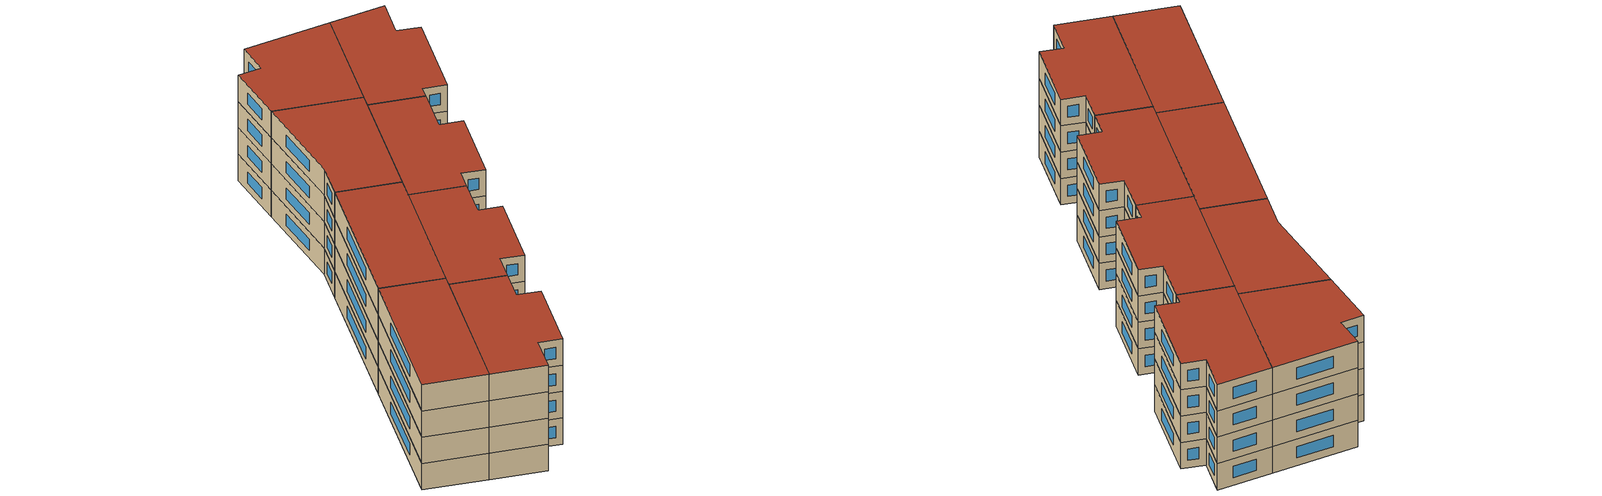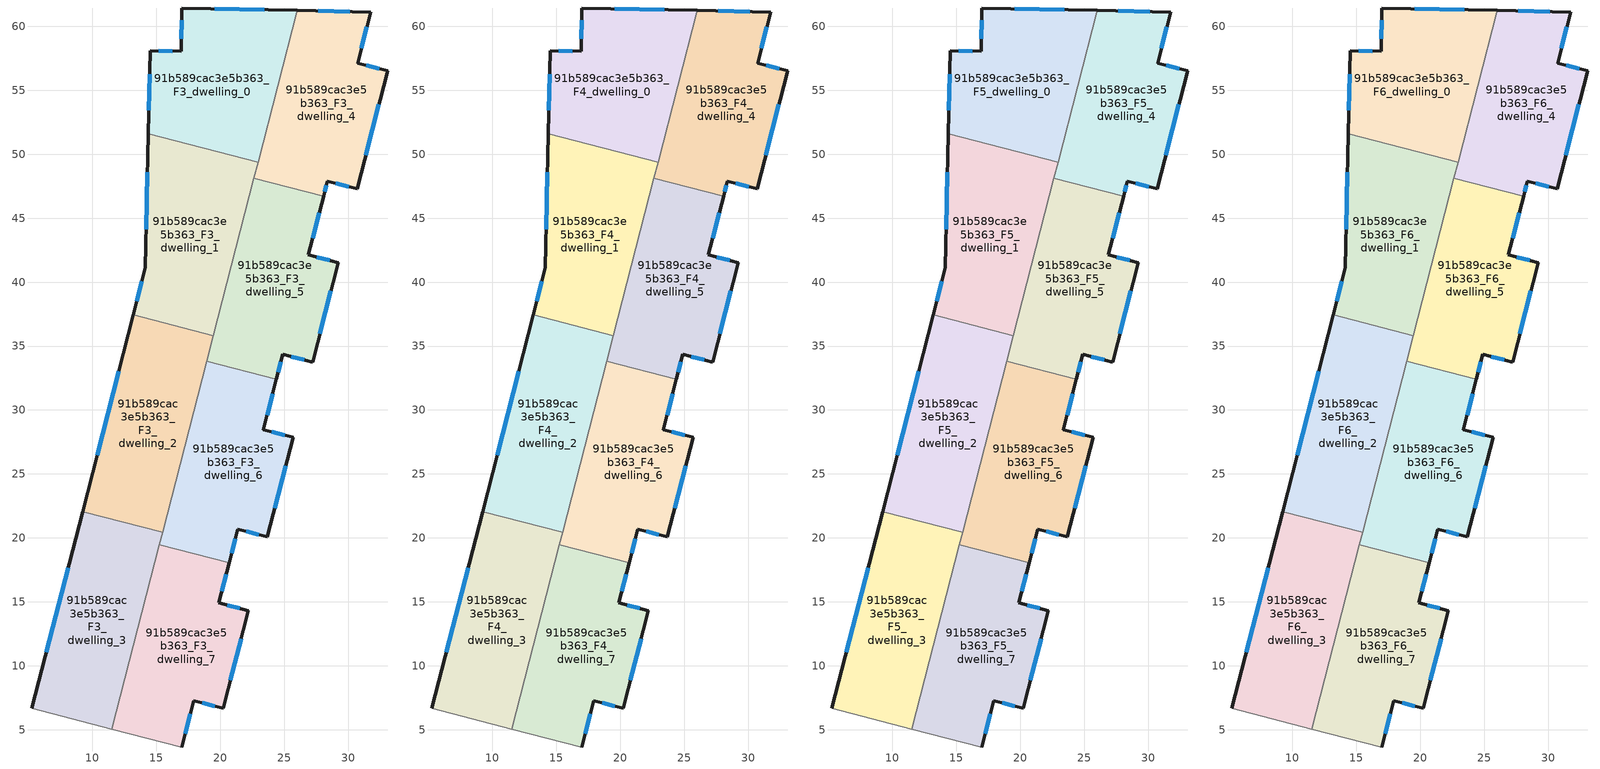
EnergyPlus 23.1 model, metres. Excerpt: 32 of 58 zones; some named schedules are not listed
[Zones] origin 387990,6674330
91b589cac3e5b363_F3_dwelling_0
 floor to 91b589cac3e5b363_F2_dwelling_0 (EU_floor_Construction): 26,61.24 22.94,49.38 14.36,51.59 14.51,58.11 16.92,58.06 17,61.44 z9
 wall outside (EU_wall_Construction): 26,61.24 17,61.44 16.92,58.06 14.51,58.11 14.36,51.59 z9:12
 wall to 91b589cac3e5b363_F3_dwelling_1 (EU_wall_Construction): 14.36,51.59 22.94,49.38 z9:12
 wall to 91b589cac3e5b363_F3_dwelling_4 (EU_wall_Construction): 22.94,49.38 26,61.24 z9:12
 window (EU_Window_Construction): 14.47,56.25 14.4,53.45 / 16.23,58.07 15.2,58.1 / 16.98,60.47 16.94,59.02 / 23.43,61.3 19.57,61.38 z9.86:11.14
91b589cac3e5b363_F3_dwelling_1
 floor to 91b589cac3e5b363_F2_dwelling_1 (EU_floor_Construction): 22.94,49.38 19.45,35.82 13.19,37.43 14.14,41.13 14.36,51.59 z9
 wall outside (EU_wall_Construction): 14.36,51.59 14.14,41.13 13.19,37.43 z9:12
 wall to 91b589cac3e5b363_F3_dwelling_2 (EU_wall_Construction): 13.19,37.43 19.45,35.82 z9:12
 wall to 91b589cac3e5b363_F3_dwelling_5 (EU_wall_Construction): 19.45,35.82 22.62,48.14 z9:12
 wall to 91b589cac3e5b363_F3_dwelling_4 (EU_wall_Construction): 22.62,48.14 22.94,49.38 z9:12
 window (EU_Window_Construction): 14.3,48.6 14.21,44.12 / 13.87,40.07 13.46,38.49 z9.86:11.14
91b589cac3e5b363_F3_dwelling_2
 floor to 91b589cac3e5b363_F2_dwelling_2 (EU_floor_Construction): 19.45,35.82 15.48,20.44 9.22,22.05 13.19,37.43 z9
 wall outside (EU_wall_Construction): 13.19,37.43 9.22,22.05 z9:12
 wall to 91b589cac3e5b363_F3_dwelling_3 (EU_wall_Construction): 9.22,22.05 15.48,20.44 z9:12
 wall to 91b589cac3e5b363_F3_dwelling_6 (EU_wall_Construction): 15.48,20.44 18.93,33.8 z9:12
 wall to 91b589cac3e5b363_F3_dwelling_5 (EU_wall_Construction): 18.93,33.8 19.45,35.82 z9:12
 window (EU_Window_Construction): 12.06,33.04 10.36,26.45 z9.86:11.14
91b589cac3e5b363_F3_dwelling_3
 floor to 91b589cac3e5b363_F2_dwelling_3 (EU_floor_Construction): 15.48,20.44 11.52,5.05 5.26,6.67 9.22,22.05 z9
 wall outside (EU_wall_Construction): 9.22,22.05 5.26,6.67 z9:12
 wall adiabatic (EU_wall_Construction): 5.26,6.67 11.52,5.05 z9:12
 wall to 91b589cac3e5b363_F3_dwelling_7 (EU_wall_Construction): 11.52,5.05 15.23,19.46 z9:12
 wall to 91b589cac3e5b363_F3_dwelling_6 (EU_wall_Construction): 15.23,19.46 15.48,20.44 z9:12
 window (EU_Window_Construction): 8.09,17.66 6.39,11.06 z9.86:11.14
91b589cac3e5b363_F3_dwelling_4
 floor to 91b589cac3e5b363_F2_dwelling_4 (EU_floor_Construction): 31.76,61.12 30.73,57.13 33.08,56.53 30.71,47.3 28.38,47.9 28.08,46.73 22.62,48.14 26,61.24 z9
 wall outside (EU_wall_Construction): 28.08,46.73 28.38,47.9 30.71,47.3 33.08,56.53 30.73,57.13 31.76,61.12 26,61.24 z9:12
 wall to 91b589cac3e5b363_F3_dwelling_5 (EU_wall_Construction): 22.62,48.14 28.08,46.73 z9:12
 window (EU_Window_Construction): 29.04,47.73 30.04,47.47 / 28.16,47.07 28.29,47.56 / 30.11,61.16 27.65,61.21 / 31.02,58.27 31.46,59.98 / 32.41,56.7 31.4,56.96 / 31.38,49.94 32.4,53.89 z9.86:11.14
91b589cac3e5b363_F3_dwelling_5
 floor to 91b589cac3e5b363_F2_dwelling_5 (EU_floor_Construction): 28.08,46.73 26.89,42.13 29.22,41.53 27.21,33.75 24.89,34.35 24.38,32.39 18.93,33.8 22.62,48.14 z9
 wall outside (EU_wall_Construction): 24.38,32.39 24.89,34.35 27.21,33.75 29.22,41.53 26.89,42.13 28.08,46.73 z9:12
 wall to 91b589cac3e5b363_F3_dwelling_6 (EU_wall_Construction): 18.93,33.8 24.38,32.39 z9:12
 window (EU_Window_Construction): 25.55,34.18 26.55,33.92 / 24.52,32.95 24.74,33.79 / 27.23,43.45 27.74,45.42 / 28.55,41.7 27.55,41.96 / 27.78,35.97 28.64,39.31 z9.86:11.14
91b589cac3e5b363_F3_dwelling_6
 floor to 91b589cac3e5b363_F2_dwelling_6 (EU_floor_Construction): 24.38,32.39 23.36,28.46 25.69,27.86 23.68,20.08 21.36,20.68 20.68,18.05 15.23,19.46 18.93,33.8 z9
 wall outside (EU_wall_Construction): 20.68,18.05 21.36,20.68 23.68,20.08 25.69,27.86 23.36,28.46 24.38,32.39 z9:12
 wall to 91b589cac3e5b363_F3_dwelling_7 (EU_wall_Construction): 15.23,19.46 20.68,18.05 z9:12
 window (EU_Window_Construction): 22.02,20.51 23.02,20.25 / 20.88,18.8 21.17,19.93 / 23.65,29.59 24.09,31.27 / 25.03,28.03 24.03,28.29 / 24.26,22.3 25.12,25.64 z9.86:11.14
91b589cac3e5b363_F3_dwelling_7
 floor to 91b589cac3e5b363_F2_dwelling_7 (EU_floor_Construction): 20.68,18.05 19.87,14.91 22.2,14.31 20.23,6.68 17.9,7.28 16.97,3.65 11.52,5.05 15.23,19.46 z9
 wall outside (EU_wall_Construction): 16.97,3.65 17.9,7.28 20.23,6.68 22.2,14.31 19.87,14.91 20.68,18.05 z9:12
 wall adiabatic (EU_wall_Construction): 11.52,5.05 16.97,3.65 z9:12
 window (EU_Window_Construction): 18.57,7.11 19.56,6.85 / 17.24,4.68 17.64,6.24 / 20.1,15.81 20.45,17.15 / 21.53,14.48 20.54,14.74 / 20.79,8.86 21.64,12.13 z9.86:11.14
91b589cac3e5b363_F4_dwelling_0
 floor to 91b589cac3e5b363_F3_dwelling_0 (EU_floor_Construction): 26,61.24 22.94,49.38 14.36,51.59 14.51,58.11 16.92,58.06 17,61.44 z12
 wall outside (EU_wall_Construction): 26,61.24 17,61.44 16.92,58.06 14.51,58.11 14.36,51.59 z12:15
 wall to 91b589cac3e5b363_F4_dwelling_1 (EU_wall_Construction): 14.36,51.59 22.94,49.38 z12:15
 wall to 91b589cac3e5b363_F4_dwelling_4 (EU_wall_Construction): 22.94,49.38 26,61.24 z12:15
 window (EU_Window_Construction): 14.47,56.25 14.4,53.45 / 16.23,58.07 15.2,58.1 / 16.98,60.47 16.94,59.02 / 23.43,61.3 19.57,61.38 z12.86:14.14
91b589cac3e5b363_F4_dwelling_1
 floor to 91b589cac3e5b363_F3_dwelling_1 (EU_floor_Construction): 22.94,49.38 19.45,35.82 13.19,37.43 14.14,41.13 14.36,51.59 z12
 wall outside (EU_wall_Construction): 14.36,51.59 14.14,41.13 13.19,37.43 z12:15
 wall to 91b589cac3e5b363_F4_dwelling_2 (EU_wall_Construction): 13.19,37.43 19.45,35.82 z12:15
 wall to 91b589cac3e5b363_F4_dwelling_5 (EU_wall_Construction): 19.45,35.82 22.62,48.14 z12:15
 wall to 91b589cac3e5b363_F4_dwelling_4 (EU_wall_Construction): 22.62,48.14 22.94,49.38 z12:15
 window (EU_Window_Construction): 14.3,48.6 14.21,44.12 / 13.87,40.07 13.46,38.49 z12.86:14.14
91b589cac3e5b363_F4_dwelling_2
 floor to 91b589cac3e5b363_F3_dwelling_2 (EU_floor_Construction): 19.45,35.82 15.48,20.44 9.22,22.05 13.19,37.43 z12
 wall outside (EU_wall_Construction): 13.19,37.43 9.22,22.05 z12:15
 wall to 91b589cac3e5b363_F4_dwelling_3 (EU_wall_Construction): 9.22,22.05 15.48,20.44 z12:15
 wall to 91b589cac3e5b363_F4_dwelling_6 (EU_wall_Construction): 15.48,20.44 18.93,33.8 z12:15
 wall to 91b589cac3e5b363_F4_dwelling_5 (EU_wall_Construction): 18.93,33.8 19.45,35.82 z12:15
 window (EU_Window_Construction): 12.06,33.04 10.36,26.45 z12.86:14.14
91b589cac3e5b363_F4_dwelling_3
 floor to 91b589cac3e5b363_F3_dwelling_3 (EU_floor_Construction): 15.48,20.44 11.52,5.05 5.26,6.67 9.22,22.05 z12
 wall outside (EU_wall_Construction): 9.22,22.05 5.26,6.67 z12:15
 wall adiabatic (EU_wall_Construction): 5.26,6.67 11.52,5.05 z12:15
 wall to 91b589cac3e5b363_F4_dwelling_7 (EU_wall_Construction): 11.52,5.05 15.23,19.46 z12:15
 wall to 91b589cac3e5b363_F4_dwelling_6 (EU_wall_Construction): 15.23,19.46 15.48,20.44 z12:15
 window (EU_Window_Construction): 8.09,17.66 6.39,11.06 z12.86:14.14
91b589cac3e5b363_F4_dwelling_4
 floor to 91b589cac3e5b363_F3_dwelling_4 (EU_floor_Construction): 31.76,61.12 30.73,57.13 33.08,56.53 30.71,47.3 28.38,47.9 28.08,46.73 22.62,48.14 26,61.24 z12
 wall outside (EU_wall_Construction): 28.08,46.73 28.38,47.9 30.71,47.3 33.08,56.53 30.73,57.13 31.76,61.12 26,61.24 z12:15
 wall to 91b589cac3e5b363_F4_dwelling_5 (EU_wall_Construction): 22.62,48.14 28.08,46.73 z12:15
 window (EU_Window_Construction): 29.04,47.73 30.04,47.47 / 28.16,47.07 28.29,47.56 / 30.11,61.16 27.65,61.21 / 31.02,58.27 31.46,59.98 / 32.41,56.7 31.4,56.96 / 31.38,49.94 32.4,53.89 z12.86:14.14
91b589cac3e5b363_F4_dwelling_5
 floor to 91b589cac3e5b363_F3_dwelling_5 (EU_floor_Construction): 28.08,46.73 26.89,42.13 29.22,41.53 27.21,33.75 24.89,34.35 24.38,32.39 18.93,33.8 22.62,48.14 z12
 wall outside (EU_wall_Construction): 24.38,32.39 24.89,34.35 27.21,33.75 29.22,41.53 26.89,42.13 28.08,46.73 z12:15
 wall to 91b589cac3e5b363_F4_dwelling_6 (EU_wall_Construction): 18.93,33.8 24.38,32.39 z12:15
 window (EU_Window_Construction): 25.55,34.18 26.55,33.92 / 24.52,32.95 24.74,33.79 / 27.23,43.45 27.74,45.42 / 28.55,41.7 27.55,41.96 / 27.78,35.97 28.64,39.31 z12.86:14.14
91b589cac3e5b363_F4_dwelling_6
 floor to 91b589cac3e5b363_F3_dwelling_6 (EU_floor_Construction): 24.38,32.39 23.36,28.46 25.69,27.86 23.68,20.08 21.36,20.68 20.68,18.05 15.23,19.46 18.93,33.8 z12
 wall outside (EU_wall_Construction): 20.68,18.05 21.36,20.68 23.68,20.08 25.69,27.86 23.36,28.46 24.38,32.39 z12:15
 wall to 91b589cac3e5b363_F4_dwelling_7 (EU_wall_Construction): 15.23,19.46 20.68,18.05 z12:15
 window (EU_Window_Construction): 22.02,20.51 23.02,20.25 / 20.88,18.8 21.17,19.93 / 23.65,29.59 24.09,31.27 / 25.03,28.03 24.03,28.29 / 24.26,22.3 25.12,25.64 z12.86:14.14
91b589cac3e5b363_F4_dwelling_7
 floor to 91b589cac3e5b363_F3_dwelling_7 (EU_floor_Construction): 20.68,18.05 19.87,14.91 22.2,14.31 20.23,6.68 17.9,7.28 16.97,3.65 11.52,5.05 15.23,19.46 z12
 wall outside (EU_wall_Construction): 16.97,3.65 17.9,7.28 20.23,6.68 22.2,14.31 19.87,14.91 20.68,18.05 z12:15
 wall adiabatic (EU_wall_Construction): 11.52,5.05 16.97,3.65 z12:15
 window (EU_Window_Construction): 18.57,7.11 19.56,6.85 / 17.24,4.68 17.64,6.24 / 20.1,15.81 20.45,17.15 / 21.53,14.48 20.54,14.74 / 20.79,8.86 21.64,12.13 z12.86:14.14
91b589cac3e5b363_F5_dwelling_0
 floor to 91b589cac3e5b363_F4_dwelling_0 (EU_floor_Construction): 26,61.24 22.94,49.38 14.36,51.59 14.51,58.11 16.92,58.06 17,61.44 z15
 wall outside (EU_wall_Construction): 26,61.24 17,61.44 16.92,58.06 14.51,58.11 14.36,51.59 z15:18
 wall to 91b589cac3e5b363_F5_dwelling_1 (EU_wall_Construction): 14.36,51.59 22.94,49.38 z15:18
 wall to 91b589cac3e5b363_F5_dwelling_4 (EU_wall_Construction): 22.94,49.38 26,61.24 z15:18
 window (EU_Window_Construction): 14.47,56.25 14.4,53.45 / 16.23,58.07 15.2,58.1 / 16.98,60.47 16.94,59.02 / 23.43,61.3 19.57,61.38 z15.86:17.14
91b589cac3e5b363_F5_dwelling_1
 floor to 91b589cac3e5b363_F4_dwelling_1 (EU_floor_Construction): 22.94,49.38 19.45,35.82 13.19,37.43 14.14,41.13 14.36,51.59 z15
 wall outside (EU_wall_Construction): 14.36,51.59 14.14,41.13 13.19,37.43 z15:18
 wall to 91b589cac3e5b363_F5_dwelling_2 (EU_wall_Construction): 13.19,37.43 19.45,35.82 z15:18
 wall to 91b589cac3e5b363_F5_dwelling_5 (EU_wall_Construction): 19.45,35.82 22.62,48.14 z15:18
 wall to 91b589cac3e5b363_F5_dwelling_4 (EU_wall_Construction): 22.62,48.14 22.94,49.38 z15:18
 window (EU_Window_Construction): 14.3,48.6 14.21,44.12 / 13.87,40.07 13.46,38.49 z15.86:17.14
91b589cac3e5b363_F5_dwelling_2
 floor to 91b589cac3e5b363_F4_dwelling_2 (EU_floor_Construction): 19.45,35.82 15.48,20.44 9.22,22.05 13.19,37.43 z15
 wall outside (EU_wall_Construction): 13.19,37.43 9.22,22.05 z15:18
 wall to 91b589cac3e5b363_F5_dwelling_3 (EU_wall_Construction): 9.22,22.05 15.48,20.44 z15:18
 wall to 91b589cac3e5b363_F5_dwelling_6 (EU_wall_Construction): 15.48,20.44 18.93,33.8 z15:18
 wall to 91b589cac3e5b363_F5_dwelling_5 (EU_wall_Construction): 18.93,33.8 19.45,35.82 z15:18
 window (EU_Window_Construction): 12.06,33.04 10.36,26.45 z15.86:17.14
91b589cac3e5b363_F5_dwelling_3
 floor to 91b589cac3e5b363_F4_dwelling_3 (EU_floor_Construction): 15.48,20.44 11.52,5.05 5.26,6.67 9.22,22.05 z15
 wall outside (EU_wall_Construction): 9.22,22.05 5.26,6.67 z15:18
 wall adiabatic (EU_wall_Construction): 5.26,6.67 11.52,5.05 z15:18
 wall to 91b589cac3e5b363_F5_dwelling_7 (EU_wall_Construction): 11.52,5.05 15.23,19.46 z15:18
 wall to 91b589cac3e5b363_F5_dwelling_6 (EU_wall_Construction): 15.23,19.46 15.48,20.44 z15:18
 window (EU_Window_Construction): 8.09,17.66 6.39,11.06 z15.86:17.14
91b589cac3e5b363_F5_dwelling_4
 floor to 91b589cac3e5b363_F4_dwelling_4 (EU_floor_Construction): 31.76,61.12 30.73,57.13 33.08,56.53 30.71,47.3 28.38,47.9 28.08,46.73 22.62,48.14 26,61.24 z15
 wall outside (EU_wall_Construction): 28.08,46.73 28.38,47.9 30.71,47.3 33.08,56.53 30.73,57.13 31.76,61.12 26,61.24 z15:18
 wall to 91b589cac3e5b363_F5_dwelling_5 (EU_wall_Construction): 22.62,48.14 28.08,46.73 z15:18
 window (EU_Window_Construction): 29.04,47.73 30.04,47.47 / 28.16,47.07 28.29,47.56 / 30.11,61.16 27.65,61.21 / 31.02,58.27 31.46,59.98 / 32.41,56.7 31.4,56.96 / 31.38,49.94 32.4,53.89 z15.86:17.14
91b589cac3e5b363_F5_dwelling_5
 floor to 91b589cac3e5b363_F4_dwelling_5 (EU_floor_Construction): 28.08,46.73 26.89,42.13 29.22,41.53 27.21,33.75 24.89,34.35 24.38,32.39 18.93,33.8 22.62,48.14 z15
 wall outside (EU_wall_Construction): 24.38,32.39 24.89,34.35 27.21,33.75 29.22,41.53 26.89,42.13 28.08,46.73 z15:18
 wall to 91b589cac3e5b363_F5_dwelling_6 (EU_wall_Construction): 18.93,33.8 24.38,32.39 z15:18
 window (EU_Window_Construction): 25.55,34.18 26.55,33.92 / 24.52,32.95 24.74,33.79 / 27.23,43.45 27.74,45.42 / 28.55,41.7 27.55,41.96 / 27.78,35.97 28.64,39.31 z15.86:17.14
91b589cac3e5b363_F5_dwelling_6
 floor to 91b589cac3e5b363_F4_dwelling_6 (EU_floor_Construction): 24.38,32.39 23.36,28.46 25.69,27.86 23.68,20.08 21.36,20.68 20.68,18.05 15.23,19.46 18.93,33.8 z15
 wall outside (EU_wall_Construction): 20.68,18.05 21.36,20.68 23.68,20.08 25.69,27.86 23.36,28.46 24.38,32.39 z15:18
 wall to 91b589cac3e5b363_F5_dwelling_7 (EU_wall_Construction): 15.23,19.46 20.68,18.05 z15:18
 window (EU_Window_Construction): 22.02,20.51 23.02,20.25 / 20.88,18.8 21.17,19.93 / 23.65,29.59 24.09,31.27 / 25.03,28.03 24.03,28.29 / 24.26,22.3 25.12,25.64 z15.86:17.14
91b589cac3e5b363_F5_dwelling_7
 floor to 91b589cac3e5b363_F4_dwelling_7 (EU_floor_Construction): 20.68,18.05 19.87,14.91 22.2,14.31 20.23,6.68 17.9,7.28 16.97,3.65 11.52,5.05 15.23,19.46 z15
 wall outside (EU_wall_Construction): 16.97,3.65 17.9,7.28 20.23,6.68 22.2,14.31 19.87,14.91 20.68,18.05 z15:18
 wall adiabatic (EU_wall_Construction): 11.52,5.05 16.97,3.65 z15:18
 window (EU_Window_Construction): 18.57,7.11 19.56,6.85 / 17.24,4.68 17.64,6.24 / 20.1,15.81 20.45,17.15 / 21.53,14.48 20.54,14.74 / 20.79,8.86 21.64,12.13 z15.86:17.14
91b589cac3e5b363_F6_dwelling_0
 floor to 91b589cac3e5b363_F5_dwelling_0 (EU_floor_Construction): 26,61.24 22.94,49.38 14.36,51.59 14.51,58.11 16.92,58.06 17,61.44 z18
 wall outside (EU_wall_Construction): 26,61.24 17,61.44 16.92,58.06 14.51,58.11 14.36,51.59 z18:21
 wall to 91b589cac3e5b363_F6_dwelling_1 (EU_wall_Construction): 14.36,51.59 22.94,49.38 z18:21
 wall to 91b589cac3e5b363_F6_dwelling_4 (EU_wall_Construction): 22.94,49.38 26,61.24 z18:21
 window (EU_Window_Construction): 14.47,56.25 14.4,53.45 / 16.23,58.07 15.2,58.1 / 16.98,60.47 16.94,59.02 / 23.43,61.3 19.57,61.38 z18.86:20.14
 roof outside (EU_roof_Construction): 22.94,49.38 26,61.24 17,61.44 16.92,58.06 14.51,58.11 14.36,51.59 z21
91b589cac3e5b363_F6_dwelling_1
 floor to 91b589cac3e5b363_F5_dwelling_1 (EU_floor_Construction): 22.94,49.38 19.45,35.82 13.19,37.43 14.14,41.13 14.36,51.59 z18
 wall outside (EU_wall_Construction): 14.36,51.59 14.14,41.13 13.19,37.43 z18:21
 wall to 91b589cac3e5b363_F6_dwelling_2 (EU_wall_Construction): 13.19,37.43 19.45,35.82 z18:21
 wall to 91b589cac3e5b363_F6_dwelling_5 (EU_wall_Construction): 19.45,35.82 22.62,48.14 z18:21
 wall to 91b589cac3e5b363_F6_dwelling_4 (EU_wall_Construction): 22.62,48.14 22.94,49.38 z18:21
 window (EU_Window_Construction): 14.3,48.6 14.21,44.12 / 13.87,40.07 13.46,38.49 z18.86:20.14
 roof outside (EU_roof_Construction): 19.45,35.82 22.94,49.38 14.36,51.59 14.14,41.13 13.19,37.43 z21
91b589cac3e5b363_F6_dwelling_2
 floor to 91b589cac3e5b363_F5_dwelling_2 (EU_floor_Construction): 19.45,35.82 15.48,20.44 9.22,22.05 13.19,37.43 z18
 wall outside (EU_wall_Construction): 13.19,37.43 9.22,22.05 z18:21
 wall to 91b589cac3e5b363_F6_dwelling_3 (EU_wall_Construction): 9.22,22.05 15.48,20.44 z18:21
 wall to 91b589cac3e5b363_F6_dwelling_6 (EU_wall_Construction): 15.48,20.44 18.93,33.8 z18:21
 wall to 91b589cac3e5b363_F6_dwelling_5 (EU_wall_Construction): 18.93,33.8 19.45,35.82 z18:21
 window (EU_Window_Construction): 12.06,33.04 10.36,26.45 z18.86:20.14
 roof outside (EU_roof_Construction): 15.48,20.44 19.45,35.82 13.19,37.43 9.22,22.05 z21
91b589cac3e5b363_F6_dwelling_3
 floor to 91b589cac3e5b363_F5_dwelling_3 (EU_floor_Construction): 15.48,20.44 11.52,5.05 5.26,6.67 9.22,22.05 z18
 wall outside (EU_wall_Construction): 9.22,22.05 5.26,6.67 z18:21
 wall adiabatic (EU_wall_Construction): 5.26,6.67 11.52,5.05 z18:21
 wall to 91b589cac3e5b363_F6_dwelling_7 (EU_wall_Construction): 11.52,5.05 15.23,19.46 z18:21
 wall to 91b589cac3e5b363_F6_dwelling_6 (EU_wall_Construction): 15.23,19.46 15.48,20.44 z18:21
 window (EU_Window_Construction): 8.09,17.66 6.39,11.06 z18.86:20.14
 roof outside (EU_roof_Construction): 11.52,5.05 15.48,20.44 9.22,22.05 5.26,6.67 z21
91b589cac3e5b363_F6_dwelling_4
 floor to 91b589cac3e5b363_F5_dwelling_4 (EU_floor_Construction): 31.76,61.12 30.73,57.13 33.08,56.53 30.71,47.3 28.38,47.9 28.08,46.73 22.62,48.14 26,61.24 z18
 wall outside (EU_wall_Construction): 28.08,46.73 28.38,47.9 30.71,47.3 33.08,56.53 30.73,57.13 31.76,61.12 26,61.24 z18:21
 wall to 91b589cac3e5b363_F6_dwelling_5 (EU_wall_Construction): 22.62,48.14 28.08,46.73 z18:21
 window (EU_Window_Construction): 29.04,47.73 30.04,47.47 / 28.16,47.07 28.29,47.56 / 30.11,61.16 27.65,61.21 / 31.02,58.27 31.46,59.98 / 32.41,56.7 31.4,56.96 / 31.38,49.94 32.4,53.89 z18.86:20.14
 roof outside (EU_roof_Construction): 30.71,47.3 33.08,56.53 30.73,57.13 31.76,61.12 26,61.24 22.62,48.14 28.08,46.73 28.38,47.9 z21
91b589cac3e5b363_F6_dwelling_5
 floor to 91b589cac3e5b363_F5_dwelling_5 (EU_floor_Construction): 28.08,46.73 26.89,42.13 29.22,41.53 27.21,33.75 24.89,34.35 24.38,32.39 18.93,33.8 22.62,48.14 z18
 wall outside (EU_wall_Construction): 24.38,32.39 24.89,34.35 27.21,33.75 29.22,41.53 26.89,42.13 28.08,46.73 z18:21
 wall to 91b589cac3e5b363_F6_dwelling_6 (EU_wall_Construction): 18.93,33.8 24.38,32.39 z18:21
 window (EU_Window_Construction): 25.55,34.18 26.55,33.92 / 24.52,32.95 24.74,33.79 / 27.23,43.45 27.74,45.42 / 28.55,41.7 27.55,41.96 / 27.78,35.97 28.64,39.31 z18.86:20.14
 roof outside (EU_roof_Construction): 27.21,33.75 29.22,41.53 26.89,42.13 28.08,46.73 22.62,48.14 18.93,33.8 24.38,32.39 24.89,34.35 z21
91b589cac3e5b363_F6_dwelling_6
 floor to 91b589cac3e5b363_F5_dwelling_6 (EU_floor_Construction): 24.38,32.39 23.36,28.46 25.69,27.86 23.68,20.08 21.36,20.68 20.68,18.05 15.23,19.46 18.93,33.8 z18
 wall outside (EU_wall_Construction): 20.68,18.05 21.36,20.68 23.68,20.08 25.69,27.86 23.36,28.46 24.38,32.39 z18:21
 wall to 91b589cac3e5b363_F6_dwelling_7 (EU_wall_Construction): 15.23,19.46 20.68,18.05 z18:21
 window (EU_Window_Construction): 22.02,20.51 23.02,20.25 / 20.88,18.8 21.17,19.93 / 23.65,29.59 24.09,31.27 / 25.03,28.03 24.03,28.29 / 24.26,22.3 25.12,25.64 z18.86:20.14
 roof outside (EU_roof_Construction): 23.68,20.08 25.69,27.86 23.36,28.46 24.38,32.39 18.93,33.8 15.23,19.46 20.68,18.05 21.36,20.68 z21
91b589cac3e5b363_F6_dwelling_7
 floor to 91b589cac3e5b363_F5_dwelling_7 (EU_floor_Construction): 20.68,18.05 19.87,14.91 22.2,14.31 20.23,6.68 17.9,7.28 16.97,3.65 11.52,5.05 15.23,19.46 z18
 wall outside (EU_wall_Construction): 16.97,3.65 17.9,7.28 20.23,6.68 22.2,14.31 19.87,14.91 20.68,18.05 z18:21
 wall adiabatic (EU_wall_Construction): 11.52,5.05 16.97,3.65 z18:21
 window (EU_Window_Construction): 18.57,7.11 19.56,6.85 / 17.24,4.68 17.64,6.24 / 20.1,15.81 20.45,17.15 / 21.53,14.48 20.54,14.74 / 20.79,8.86 21.64,12.13 z18.86:20.14
 roof outside (EU_roof_Construction): 20.23,6.68 22.2,14.31 19.87,14.91 20.68,18.05 15.23,19.46 11.52,5.05 16.97,3.65 17.9,7.28 z21
[Building]
EU S2 Campaign: North Axis=0; Terrain=City; Solar Distribution=FullExterior
[Site:Location]
Helsinki-Vantaa.AP: Latitude=60.317; Longitude=24.963; Time Zone=2; Elevation=54.6
[SizingPeriod:WeatherFileDays]
AnnualSizingPeriod: Begin Month=1; Begin Day of Month=1; End Month=12; End Day of Month=31; Day of Week for Start Day=Monday; Use Weather File Daylight Saving Period=No; Use Weather File Rain and Snow Indicators=No
[MATERIAL]
EU_InternalMass_Material: Roughness=MediumRough; Thickness=0.1; Conductivity=1; Density=1800; Specific Heat=900; Thermal Absorptance=0.9; Solar Absorptance=0.7; Visible Absorptance=0.7
[MATERIAL:NOMASS] Roughness=MediumRough; Thermal Absorptance=0.9; Solar Absorptance=0.7; Visible Absorptance=0.7
Name | Thermal Resistance
EU_wall_NoMass | 5.91765
EU_roof_NoMass | 11.1778
EU_floor_NoMass | 6.2875
[WINDOWMATERIAL:SIMPLEGLAZINGSYSTEM]
EU_Window_SimpleGlazing: UFactor=0.994035; Solar Heat Gain Coefficient=0.7; Visible Transmittance=0.7
[CONSTRUCTION]
EU_wall_Construction: EU_wall_NoMass
EU_roof_Construction: EU_roof_NoMass
EU_floor_Construction: EU_floor_NoMass
EU_Window_Construction: EU_Window_SimpleGlazing
EU_InternalMass_Construction: EU_InternalMass_Material
[ZONE] Type=1; Multiplier=1; Ceiling Height=autocalculate; Floor Area=autocalculate; Part of Total Floor Area=Yes
Name | Volume
91b589cac3e5b363_F3_dwelling_0; 91b589cac3e5b363_F4_dwelling_0; 91b589cac3e5b363_F5_dwelling_0; 91b589cac3e5b363_F6_dwelling_0; 91b589cac3e5b363_F3_dwelling_1; 91b589cac3e5b363_F4_dwelling_1; 91b589cac3e5b363_F5_dwelling_1; 91b589cac3e5b363_F6_dwelling_1; 91b589cac3e5b363_F3_dwelling_2; 91b589cac3e5b363_F4_dwelling_2; 91b589cac3e5b363_F5_dwelling_2; 91b589cac3e5b363_F6_dwelling_2 | 308.094
91b589cac3e5b363_F3_dwelling_3; 91b589cac3e5b363_F4_dwelling_3; 91b589cac3e5b363_F5_dwelling_3; 91b589cac3e5b363_F6_dwelling_3 | 308.073
91b589cac3e5b363_F3_dwelling_4; 91b589cac3e5b363_F4_dwelling_4; 91b589cac3e5b363_F5_dwelling_4; 91b589cac3e5b363_F6_dwelling_4; 91b589cac3e5b363_F3_dwelling_6; 91b589cac3e5b363_F4_dwelling_6; 91b589cac3e5b363_F5_dwelling_6; 91b589cac3e5b363_F6_dwelling_6 | 308.079
91b589cac3e5b363_F3_dwelling_5; 91b589cac3e5b363_F4_dwelling_5; 91b589cac3e5b363_F5_dwelling_5; 91b589cac3e5b363_F6_dwelling_5 | 308.071
91b589cac3e5b363_F3_dwelling_7; 91b589cac3e5b363_F4_dwelling_7; 91b589cac3e5b363_F5_dwelling_7; 91b589cac3e5b363_F6_dwelling_7 | 308.095
[INTERNALMASS] Construction=EU_InternalMass_Construction
Name | Zone or ZoneList | Surface Area
91b589cac3e5b363_F3_dwelling_0_EU_InternalMass | 91b589cac3e5b363_F3_dwelling_0 | 102.698
91b589cac3e5b363_F3_dwelling_1_EU_InternalMass | 91b589cac3e5b363_F3_dwelling_1 | 102.698
91b589cac3e5b363_F3_dwelling_2_EU_InternalMass | 91b589cac3e5b363_F3_dwelling_2 | 102.698
91b589cac3e5b363_F3_dwelling_3_EU_InternalMass | 91b589cac3e5b363_F3_dwelling_3 | 102.691
91b589cac3e5b363_F3_dwelling_4_EU_InternalMass | 91b589cac3e5b363_F3_dwelling_4 | 102.693
91b589cac3e5b363_F3_dwelling_5_EU_InternalMass | 91b589cac3e5b363_F3_dwelling_5 | 102.69
91b589cac3e5b363_F3_dwelling_6_EU_InternalMass | 91b589cac3e5b363_F3_dwelling_6 | 102.693
91b589cac3e5b363_F3_dwelling_7_EU_InternalMass | 91b589cac3e5b363_F3_dwelling_7 | 102.699
91b589cac3e5b363_F4_dwelling_0_EU_InternalMass | 91b589cac3e5b363_F4_dwelling_0 | 102.698
91b589cac3e5b363_F4_dwelling_1_EU_InternalMass | 91b589cac3e5b363_F4_dwelling_1 | 102.698
91b589cac3e5b363_F4_dwelling_2_EU_InternalMass | 91b589cac3e5b363_F4_dwelling_2 | 102.698
91b589cac3e5b363_F4_dwelling_3_EU_InternalMass | 91b589cac3e5b363_F4_dwelling_3 | 102.691
91b589cac3e5b363_F4_dwelling_4_EU_InternalMass | 91b589cac3e5b363_F4_dwelling_4 | 102.693
91b589cac3e5b363_F4_dwelling_5_EU_InternalMass | 91b589cac3e5b363_F4_dwelling_5 | 102.69
91b589cac3e5b363_F4_dwelling_6_EU_InternalMass | 91b589cac3e5b363_F4_dwelling_6 | 102.693
91b589cac3e5b363_F4_dwelling_7_EU_InternalMass | 91b589cac3e5b363_F4_dwelling_7 | 102.699
91b589cac3e5b363_F5_dwelling_0_EU_InternalMass | 91b589cac3e5b363_F5_dwelling_0 | 102.698
91b589cac3e5b363_F5_dwelling_1_EU_InternalMass | 91b589cac3e5b363_F5_dwelling_1 | 102.698
91b589cac3e5b363_F5_dwelling_2_EU_InternalMass | 91b589cac3e5b363_F5_dwelling_2 | 102.698
91b589cac3e5b363_F5_dwelling_3_EU_InternalMass | 91b589cac3e5b363_F5_dwelling_3 | 102.691
91b589cac3e5b363_F5_dwelling_4_EU_InternalMass | 91b589cac3e5b363_F5_dwelling_4 | 102.693
91b589cac3e5b363_F5_dwelling_5_EU_InternalMass | 91b589cac3e5b363_F5_dwelling_5 | 102.69
91b589cac3e5b363_F5_dwelling_6_EU_InternalMass | 91b589cac3e5b363_F5_dwelling_6 | 102.693
91b589cac3e5b363_F5_dwelling_7_EU_InternalMass | 91b589cac3e5b363_F5_dwelling_7 | 102.699
91b589cac3e5b363_F6_dwelling_0_EU_InternalMass | 91b589cac3e5b363_F6_dwelling_0 | 102.698
91b589cac3e5b363_F6_dwelling_1_EU_InternalMass | 91b589cac3e5b363_F6_dwelling_1 | 102.698
91b589cac3e5b363_F6_dwelling_2_EU_InternalMass | 91b589cac3e5b363_F6_dwelling_2 | 102.698
91b589cac3e5b363_F6_dwelling_3_EU_InternalMass | 91b589cac3e5b363_F6_dwelling_3 | 102.691
91b589cac3e5b363_F6_dwelling_4_EU_InternalMass | 91b589cac3e5b363_F6_dwelling_4 | 102.693
91b589cac3e5b363_F6_dwelling_5_EU_InternalMass | 91b589cac3e5b363_F6_dwelling_5 | 102.69
91b589cac3e5b363_F6_dwelling_6_EU_InternalMass | 91b589cac3e5b363_F6_dwelling_6 | 102.693
91b589cac3e5b363_F6_dwelling_7_EU_InternalMass | 91b589cac3e5b363_F6_dwelling_7 | 102.699
[OTHEREQUIPMENT] Fuel Type=Electricity; Design Level Calculation Method=Watts/Area; Power per Zone Floor Area=1; Fraction Latent=0; Fraction Radiant=0; Fraction Lost=0; Carbon Dioxide Generation Rate=0; EndUse Subcategory=EU_Step8_InternalGains
Name | Zone or ZoneList or Space or SpaceList | Schedule
EU_Step8_InternalGain_91b589cac3e5b363_F3_dwelling_0_f000 | 91b589cac3e5b363_F3_dwelling_0 | EU_Step8_GainSchedule_91b589cac3e5b363_F3_dwelling_0_f000
EU_Step8_InternalGain_91b589cac3e5b363_F3_dwelling_1_f000 | 91b589cac3e5b363_F3_dwelling_1 | EU_Step8_GainSchedule_91b589cac3e5b363_F3_dwelling_1_f000
EU_Step8_InternalGain_91b589cac3e5b363_F3_dwelling_2_f000 | 91b589cac3e5b363_F3_dwelling_2 | EU_Step8_GainSchedule_91b589cac3e5b363_F3_dwelling_2_f000
EU_Step8_InternalGain_91b589cac3e5b363_F3_dwelling_3_f000 | 91b589cac3e5b363_F3_dwelling_3 | EU_Step8_GainSchedule_91b589cac3e5b363_F3_dwelling_3_f000
EU_Step8_InternalGain_91b589cac3e5b363_F3_dwelling_4_f000 | 91b589cac3e5b363_F3_dwelling_4 | EU_Step8_GainSchedule_91b589cac3e5b363_F3_dwelling_4_f000
EU_Step8_InternalGain_91b589cac3e5b363_F3_dwelling_5_f000 | 91b589cac3e5b363_F3_dwelling_5 | EU_Step8_GainSchedule_91b589cac3e5b363_F3_dwelling_5_f000
EU_Step8_InternalGain_91b589cac3e5b363_F3_dwelling_6_f000 | 91b589cac3e5b363_F3_dwelling_6 | EU_Step8_GainSchedule_91b589cac3e5b363_F3_dwelling_6_f000
EU_Step8_InternalGain_91b589cac3e5b363_F3_dwelling_7_f000 | 91b589cac3e5b363_F3_dwelling_7 | EU_Step8_GainSchedule_91b589cac3e5b363_F3_dwelling_7_f000
EU_Step8_InternalGain_91b589cac3e5b363_F4_dwelling_0_f000 | 91b589cac3e5b363_F4_dwelling_0 | EU_Step8_GainSchedule_91b589cac3e5b363_F4_dwelling_0_f000
EU_Step8_InternalGain_91b589cac3e5b363_F4_dwelling_1_f000 | 91b589cac3e5b363_F4_dwelling_1 | EU_Step8_GainSchedule_91b589cac3e5b363_F4_dwelling_1_f000
EU_Step8_InternalGain_91b589cac3e5b363_F4_dwelling_2_f000 | 91b589cac3e5b363_F4_dwelling_2 | EU_Step8_GainSchedule_91b589cac3e5b363_F4_dwelling_2_f000
EU_Step8_InternalGain_91b589cac3e5b363_F4_dwelling_3_f000 | 91b589cac3e5b363_F4_dwelling_3 | EU_Step8_GainSchedule_91b589cac3e5b363_F4_dwelling_3_f000
EU_Step8_InternalGain_91b589cac3e5b363_F4_dwelling_4_f000 | 91b589cac3e5b363_F4_dwelling_4 | EU_Step8_GainSchedule_91b589cac3e5b363_F4_dwelling_4_f000
EU_Step8_InternalGain_91b589cac3e5b363_F4_dwelling_5_f000 | 91b589cac3e5b363_F4_dwelling_5 | EU_Step8_GainSchedule_91b589cac3e5b363_F4_dwelling_5_f000
EU_Step8_InternalGain_91b589cac3e5b363_F4_dwelling_6_f000 | 91b589cac3e5b363_F4_dwelling_6 | EU_Step8_GainSchedule_91b589cac3e5b363_F4_dwelling_6_f000
EU_Step8_InternalGain_91b589cac3e5b363_F4_dwelling_7_f000 | 91b589cac3e5b363_F4_dwelling_7 | EU_Step8_GainSchedule_91b589cac3e5b363_F4_dwelling_7_f000
EU_Step8_InternalGain_91b589cac3e5b363_F5_dwelling_0_f000 | 91b589cac3e5b363_F5_dwelling_0 | EU_Step8_GainSchedule_91b589cac3e5b363_F5_dwelling_0_f000
EU_Step8_InternalGain_91b589cac3e5b363_F5_dwelling_1_f000 | 91b589cac3e5b363_F5_dwelling_1 | EU_Step8_GainSchedule_91b589cac3e5b363_F5_dwelling_1_f000
EU_Step8_InternalGain_91b589cac3e5b363_F5_dwelling_2_f000 | 91b589cac3e5b363_F5_dwelling_2 | EU_Step8_GainSchedule_91b589cac3e5b363_F5_dwelling_2_f000
EU_Step8_InternalGain_91b589cac3e5b363_F5_dwelling_3_f000 | 91b589cac3e5b363_F5_dwelling_3 | EU_Step8_GainSchedule_91b589cac3e5b363_F5_dwelling_3_f000
EU_Step8_InternalGain_91b589cac3e5b363_F5_dwelling_4_f000 | 91b589cac3e5b363_F5_dwelling_4 | EU_Step8_GainSchedule_91b589cac3e5b363_F5_dwelling_4_f000
EU_Step8_InternalGain_91b589cac3e5b363_F5_dwelling_5_f000 | 91b589cac3e5b363_F5_dwelling_5 | EU_Step8_GainSchedule_91b589cac3e5b363_F5_dwelling_5_f000
EU_Step8_InternalGain_91b589cac3e5b363_F5_dwelling_6_f000 | 91b589cac3e5b363_F5_dwelling_6 | EU_Step8_GainSchedule_91b589cac3e5b363_F5_dwelling_6_f000
EU_Step8_InternalGain_91b589cac3e5b363_F5_dwelling_7_f000 | 91b589cac3e5b363_F5_dwelling_7 | EU_Step8_GainSchedule_91b589cac3e5b363_F5_dwelling_7_f000
EU_Step8_InternalGain_91b589cac3e5b363_F6_dwelling_0_f000 | 91b589cac3e5b363_F6_dwelling_0 | EU_Step8_GainSchedule_91b589cac3e5b363_F6_dwelling_0_f000
EU_Step8_InternalGain_91b589cac3e5b363_F6_dwelling_1_f000 | 91b589cac3e5b363_F6_dwelling_1 | EU_Step8_GainSchedule_91b589cac3e5b363_F6_dwelling_1_f000
EU_Step8_InternalGain_91b589cac3e5b363_F6_dwelling_2_f000 | 91b589cac3e5b363_F6_dwelling_2 | EU_Step8_GainSchedule_91b589cac3e5b363_F6_dwelling_2_f000
EU_Step8_InternalGain_91b589cac3e5b363_F6_dwelling_3_f000 | 91b589cac3e5b363_F6_dwelling_3 | EU_Step8_GainSchedule_91b589cac3e5b363_F6_dwelling_3_f000
EU_Step8_InternalGain_91b589cac3e5b363_F6_dwelling_4_f000 | 91b589cac3e5b363_F6_dwelling_4 | EU_Step8_GainSchedule_91b589cac3e5b363_F6_dwelling_4_f000
EU_Step8_InternalGain_91b589cac3e5b363_F6_dwelling_5_f000 | 91b589cac3e5b363_F6_dwelling_5 | EU_Step8_GainSchedule_91b589cac3e5b363_F6_dwelling_5_f000
EU_Step8_InternalGain_91b589cac3e5b363_F6_dwelling_6_f000 | 91b589cac3e5b363_F6_dwelling_6 | EU_Step8_GainSchedule_91b589cac3e5b363_F6_dwelling_6_f000
EU_Step8_InternalGain_91b589cac3e5b363_F6_dwelling_7_f000 | 91b589cac3e5b363_F6_dwelling_7 | EU_Step8_GainSchedule_91b589cac3e5b363_F6_dwelling_7_f000
[ZONEVENTILATION:DESIGNFLOWRATE] Schedule=EU_AlwaysOn; Design Flow Rate Calculation Method=AirChanges/Hour; Air Changes per Hour=0.596421; Ventilation Type=Natural; Fan Pressure Rise=0; Fan Total Efficiency=1; Constant Term Coefficient=1; Temperature Term Coefficient=0; Velocity Term Coefficient=0; Velocity Squared Term Coefficient=0; Minimum Indoor Temperature=-100; Maximum Indoor Temperature=100; Delta Temperature=-100; Minimum Outdoor Temperature=-100; Maximum Outdoor Temperature=100; Maximum Wind Speed=40
Name | Zone or ZoneList or Space or SpaceList
EU_ConstantAir_91b589cac3e5b363_F3_dwelling_0 | 91b589cac3e5b363_F3_dwelling_0
EU_ConstantAir_91b589cac3e5b363_F3_dwelling_1 | 91b589cac3e5b363_F3_dwelling_1
EU_ConstantAir_91b589cac3e5b363_F3_dwelling_2 | 91b589cac3e5b363_F3_dwelling_2
EU_ConstantAir_91b589cac3e5b363_F3_dwelling_3 | 91b589cac3e5b363_F3_dwelling_3
EU_ConstantAir_91b589cac3e5b363_F3_dwelling_4 | 91b589cac3e5b363_F3_dwelling_4
EU_ConstantAir_91b589cac3e5b363_F3_dwelling_5 | 91b589cac3e5b363_F3_dwelling_5
EU_ConstantAir_91b589cac3e5b363_F3_dwelling_6 | 91b589cac3e5b363_F3_dwelling_6
EU_ConstantAir_91b589cac3e5b363_F3_dwelling_7 | 91b589cac3e5b363_F3_dwelling_7
EU_ConstantAir_91b589cac3e5b363_F4_dwelling_0 | 91b589cac3e5b363_F4_dwelling_0
EU_ConstantAir_91b589cac3e5b363_F4_dwelling_1 | 91b589cac3e5b363_F4_dwelling_1
EU_ConstantAir_91b589cac3e5b363_F4_dwelling_2 | 91b589cac3e5b363_F4_dwelling_2
EU_ConstantAir_91b589cac3e5b363_F4_dwelling_3 | 91b589cac3e5b363_F4_dwelling_3
EU_ConstantAir_91b589cac3e5b363_F4_dwelling_4 | 91b589cac3e5b363_F4_dwelling_4
EU_ConstantAir_91b589cac3e5b363_F4_dwelling_5 | 91b589cac3e5b363_F4_dwelling_5
EU_ConstantAir_91b589cac3e5b363_F4_dwelling_6 | 91b589cac3e5b363_F4_dwelling_6
EU_ConstantAir_91b589cac3e5b363_F4_dwelling_7 | 91b589cac3e5b363_F4_dwelling_7
EU_ConstantAir_91b589cac3e5b363_F5_dwelling_0 | 91b589cac3e5b363_F5_dwelling_0
EU_ConstantAir_91b589cac3e5b363_F5_dwelling_1 | 91b589cac3e5b363_F5_dwelling_1
EU_ConstantAir_91b589cac3e5b363_F5_dwelling_2 | 91b589cac3e5b363_F5_dwelling_2
EU_ConstantAir_91b589cac3e5b363_F5_dwelling_3 | 91b589cac3e5b363_F5_dwelling_3
EU_ConstantAir_91b589cac3e5b363_F5_dwelling_4 | 91b589cac3e5b363_F5_dwelling_4
EU_ConstantAir_91b589cac3e5b363_F5_dwelling_5 | 91b589cac3e5b363_F5_dwelling_5
EU_ConstantAir_91b589cac3e5b363_F5_dwelling_6 | 91b589cac3e5b363_F5_dwelling_6
EU_ConstantAir_91b589cac3e5b363_F5_dwelling_7 | 91b589cac3e5b363_F5_dwelling_7
EU_ConstantAir_91b589cac3e5b363_F6_dwelling_0 | 91b589cac3e5b363_F6_dwelling_0
EU_ConstantAir_91b589cac3e5b363_F6_dwelling_1 | 91b589cac3e5b363_F6_dwelling_1
EU_ConstantAir_91b589cac3e5b363_F6_dwelling_2 | 91b589cac3e5b363_F6_dwelling_2
EU_ConstantAir_91b589cac3e5b363_F6_dwelling_3 | 91b589cac3e5b363_F6_dwelling_3
EU_ConstantAir_91b589cac3e5b363_F6_dwelling_4 | 91b589cac3e5b363_F6_dwelling_4
EU_ConstantAir_91b589cac3e5b363_F6_dwelling_5 | 91b589cac3e5b363_F6_dwelling_5
EU_ConstantAir_91b589cac3e5b363_F6_dwelling_6 | 91b589cac3e5b363_F6_dwelling_6
EU_ConstantAir_91b589cac3e5b363_F6_dwelling_7 | 91b589cac3e5b363_F6_dwelling_7
[HVACTEMPLATE:ZONE:IDEALLOADSAIRSYSTEM] System Availability Schedule=EU_AlwaysOn; Maximum Heating Supply Air Temperature=50; Minimum Cooling Supply Air Temperature=13; Maximum Heating Supply Air Humidity Ratio=0.0156; Minimum Cooling Supply Air Humidity Ratio=0.0077; Heating Limit=NoLimit; Cooling Limit=NoLimit; Heating Availability Schedule=EU_AlwaysOn; Cooling Availability Schedule=EU_CoolingOff; Dehumidification Control Type=ConstantSensibleHeatRatio; Cooling Sensible Heat Ratio=0.7; Dehumidification Setpoint=60; Humidification Control Type=None; Humidification Setpoint=30; Outdoor Air Method=None; Outdoor Air Flow Rate per Person=0.00944; Outdoor Air Flow Rate per Zone Floor Area=0; Outdoor Air Flow Rate per Zone=0; Demand Controlled Ventilation Type=None; Outdoor Air Economizer Type=NoEconomizer; Heat Recovery Type=None; Sensible Heat Recovery Effectiveness=0.7; Latent Heat Recovery Effectiveness=0.65
Name | Template Thermostat
91b589cac3e5b363_F3_dwelling_0 | EU_HeatOnly_91b589cac3e5b363_F3_dwelling_0
91b589cac3e5b363_F3_dwelling_1 | EU_HeatOnly_91b589cac3e5b363_F3_dwelling_1
91b589cac3e5b363_F3_dwelling_2 | EU_HeatOnly_91b589cac3e5b363_F3_dwelling_2
91b589cac3e5b363_F3_dwelling_3 | EU_HeatOnly_91b589cac3e5b363_F3_dwelling_3
91b589cac3e5b363_F3_dwelling_4 | EU_HeatOnly_91b589cac3e5b363_F3_dwelling_4
91b589cac3e5b363_F3_dwelling_5 | EU_HeatOnly_91b589cac3e5b363_F3_dwelling_5
91b589cac3e5b363_F3_dwelling_6 | EU_HeatOnly_91b589cac3e5b363_F3_dwelling_6
91b589cac3e5b363_F3_dwelling_7 | EU_HeatOnly_91b589cac3e5b363_F3_dwelling_7
91b589cac3e5b363_F4_dwelling_0 | EU_HeatOnly_91b589cac3e5b363_F4_dwelling_0
91b589cac3e5b363_F4_dwelling_1 | EU_HeatOnly_91b589cac3e5b363_F4_dwelling_1
91b589cac3e5b363_F4_dwelling_2 | EU_HeatOnly_91b589cac3e5b363_F4_dwelling_2
91b589cac3e5b363_F4_dwelling_3 | EU_HeatOnly_91b589cac3e5b363_F4_dwelling_3
91b589cac3e5b363_F4_dwelling_4 | EU_HeatOnly_91b589cac3e5b363_F4_dwelling_4
91b589cac3e5b363_F4_dwelling_5 | EU_HeatOnly_91b589cac3e5b363_F4_dwelling_5
91b589cac3e5b363_F4_dwelling_6 | EU_HeatOnly_91b589cac3e5b363_F4_dwelling_6
91b589cac3e5b363_F4_dwelling_7 | EU_HeatOnly_91b589cac3e5b363_F4_dwelling_7
91b589cac3e5b363_F5_dwelling_0 | EU_HeatOnly_91b589cac3e5b363_F5_dwelling_0
91b589cac3e5b363_F5_dwelling_1 | EU_HeatOnly_91b589cac3e5b363_F5_dwelling_1
91b589cac3e5b363_F5_dwelling_2 | EU_HeatOnly_91b589cac3e5b363_F5_dwelling_2
91b589cac3e5b363_F5_dwelling_3 | EU_HeatOnly_91b589cac3e5b363_F5_dwelling_3
91b589cac3e5b363_F5_dwelling_4 | EU_HeatOnly_91b589cac3e5b363_F5_dwelling_4
91b589cac3e5b363_F5_dwelling_5 | EU_HeatOnly_91b589cac3e5b363_F5_dwelling_5
91b589cac3e5b363_F5_dwelling_6 | EU_HeatOnly_91b589cac3e5b363_F5_dwelling_6
91b589cac3e5b363_F5_dwelling_7 | EU_HeatOnly_91b589cac3e5b363_F5_dwelling_7
91b589cac3e5b363_F6_dwelling_0 | EU_HeatOnly_91b589cac3e5b363_F6_dwelling_0
91b589cac3e5b363_F6_dwelling_1 | EU_HeatOnly_91b589cac3e5b363_F6_dwelling_1
91b589cac3e5b363_F6_dwelling_2 | EU_HeatOnly_91b589cac3e5b363_F6_dwelling_2
91b589cac3e5b363_F6_dwelling_3 | EU_HeatOnly_91b589cac3e5b363_F6_dwelling_3
91b589cac3e5b363_F6_dwelling_4 | EU_HeatOnly_91b589cac3e5b363_F6_dwelling_4
91b589cac3e5b363_F6_dwelling_5 | EU_HeatOnly_91b589cac3e5b363_F6_dwelling_5
91b589cac3e5b363_F6_dwelling_6 | EU_HeatOnly_91b589cac3e5b363_F6_dwelling_6
91b589cac3e5b363_F6_dwelling_7 | EU_HeatOnly_91b589cac3e5b363_F6_dwelling_7
[SIZING:ZONE] Zone Cooling Design Supply Air Temperature Input Method=SupplyAirTemperature; Zone Cooling Design Supply Air Temperature=13; Zone Heating Design Supply Air Temperature Input Method=SupplyAirTemperature; Zone Heating Design Supply Air Temperature=50; Zone Cooling Design Supply Air Humidity Ratio=0.008; Zone Heating Design Supply Air Humidity Ratio=0.008; Cooling Design Air Flow Method=DesignDay; Cooling Design Air Flow Rate=0; Cooling Minimum Air Flow per Zone Floor Area=0.000762; Cooling Minimum Air Flow=0; Cooling Minimum Air Flow Fraction=0.2; Heating Design Air Flow Method=DesignDay; Heating Design Air Flow Rate=0; Heating Maximum Air Flow per Zone Floor Area=0.002032; Heating Maximum Air Flow=0.141576; Heating Maximum Air Flow Fraction=0.3; Account for Dedicated Outdoor Air System=No; Dedicated Outdoor Air System Control Strategy=NeutralSupplyAir; Dedicated Outdoor Air Low Setpoint Temperature for Design=autosize; Dedicated Outdoor Air High Setpoint Temperature for Design=autosize; Zone Load Sizing Method=Sensible Load Only No Latent Load; Zone Latent Cooling Design Supply Air Humidity Ratio Input Method=HumidityRatioDifference; Zone Cooling Design Supply Air Humidity Ratio Difference=0.005; Zone Latent Heating Design Supply Air Humidity Ratio Input Method=HumidityRatioDifference; Zone Humidification Design Supply Air Humidity Ratio Difference=0.005
91b589cac3e5b363_F3_dwelling_0; 91b589cac3e5b363_F3_dwelling_1; 91b589cac3e5b363_F3_dwelling_2; 91b589cac3e5b363_F3_dwelling_3; 91b589cac3e5b363_F3_dwelling_4; 91b589cac3e5b363_F3_dwelling_5; 91b589cac3e5b363_F3_dwelling_6; 91b589cac3e5b363_F3_dwelling_7; 91b589cac3e5b363_F4_dwelling_0; 91b589cac3e5b363_F4_dwelling_1; 91b589cac3e5b363_F4_dwelling_2; 91b589cac3e5b363_F4_dwelling_3; 91b589cac3e5b363_F4_dwelling_4; 91b589cac3e5b363_F4_dwelling_5; 91b589cac3e5b363_F4_dwelling_6; 91b589cac3e5b363_F4_dwelling_7; 91b589cac3e5b363_F5_dwelling_0; 91b589cac3e5b363_F5_dwelling_1; 91b589cac3e5b363_F5_dwelling_2; 91b589cac3e5b363_F5_dwelling_3; 91b589cac3e5b363_F5_dwelling_4; 91b589cac3e5b363_F5_dwelling_5; 91b589cac3e5b363_F5_dwelling_6; 91b589cac3e5b363_F5_dwelling_7; 91b589cac3e5b363_F6_dwelling_0; 91b589cac3e5b363_F6_dwelling_1; 91b589cac3e5b363_F6_dwelling_2; 91b589cac3e5b363_F6_dwelling_3; 91b589cac3e5b363_F6_dwelling_4; 91b589cac3e5b363_F6_dwelling_5; 91b589cac3e5b363_F6_dwelling_6; 91b589cac3e5b363_F6_dwelling_7
[SCHEDULE:FILE] Column Number=1; Rows to Skip at Top=0; Number of Hours of Data=8760; Column Separator=Comma; Interpolate to Timestep=No; Minutes per Item=60; Adjust Schedule for Daylight Savings=Yes
Name | File
EU_Step8_GainSchedule_91b589cac3e5b363_F3_dwelling_0_f000 | ../../schedules/91b589cac3e5b363/91b589cac3e5b363_F3_dwelling_0_f000_gain.csv
EU_Step8_GainSchedule_91b589cac3e5b363_F3_dwelling_1_f000 | ../../schedules/91b589cac3e5b363/91b589cac3e5b363_F3_dwelling_1_f000_gain.csv
EU_Step8_GainSchedule_91b589cac3e5b363_F3_dwelling_2_f000 | ../../schedules/91b589cac3e5b363/91b589cac3e5b363_F3_dwelling_2_f000_gain.csv
EU_Step8_GainSchedule_91b589cac3e5b363_F3_dwelling_3_f000 | ../../schedules/91b589cac3e5b363/91b589cac3e5b363_F3_dwelling_3_f000_gain.csv
EU_Step8_GainSchedule_91b589cac3e5b363_F3_dwelling_4_f000 | ../../schedules/91b589cac3e5b363/91b589cac3e5b363_F3_dwelling_4_f000_gain.csv
EU_Step8_GainSchedule_91b589cac3e5b363_F3_dwelling_5_f000 | ../../schedules/91b589cac3e5b363/91b589cac3e5b363_F3_dwelling_5_f000_gain.csv
EU_Step8_GainSchedule_91b589cac3e5b363_F3_dwelling_6_f000 | ../../schedules/91b589cac3e5b363/91b589cac3e5b363_F3_dwelling_6_f000_gain.csv
EU_Step8_GainSchedule_91b589cac3e5b363_F3_dwelling_7_f000 | ../../schedules/91b589cac3e5b363/91b589cac3e5b363_F3_dwelling_7_f000_gain.csv
EU_Step8_GainSchedule_91b589cac3e5b363_F4_dwelling_0_f000 | ../../schedules/91b589cac3e5b363/91b589cac3e5b363_F4_dwelling_0_f000_gain.csv
EU_Step8_GainSchedule_91b589cac3e5b363_F4_dwelling_1_f000 | ../../schedules/91b589cac3e5b363/91b589cac3e5b363_F4_dwelling_1_f000_gain.csv
EU_Step8_GainSchedule_91b589cac3e5b363_F4_dwelling_2_f000 | ../../schedules/91b589cac3e5b363/91b589cac3e5b363_F4_dwelling_2_f000_gain.csv
EU_Step8_GainSchedule_91b589cac3e5b363_F4_dwelling_3_f000 | ../../schedules/91b589cac3e5b363/91b589cac3e5b363_F4_dwelling_3_f000_gain.csv
EU_Step8_GainSchedule_91b589cac3e5b363_F4_dwelling_4_f000 | ../../schedules/91b589cac3e5b363/91b589cac3e5b363_F4_dwelling_4_f000_gain.csv
EU_Step8_GainSchedule_91b589cac3e5b363_F4_dwelling_5_f000 | ../../schedules/91b589cac3e5b363/91b589cac3e5b363_F4_dwelling_5_f000_gain.csv
EU_Step8_GainSchedule_91b589cac3e5b363_F4_dwelling_6_f000 | ../../schedules/91b589cac3e5b363/91b589cac3e5b363_F4_dwelling_6_f000_gain.csv
EU_Step8_GainSchedule_91b589cac3e5b363_F4_dwelling_7_f000 | ../../schedules/91b589cac3e5b363/91b589cac3e5b363_F4_dwelling_7_f000_gain.csv
EU_Step8_GainSchedule_91b589cac3e5b363_F5_dwelling_0_f000 | ../../schedules/91b589cac3e5b363/91b589cac3e5b363_F5_dwelling_0_f000_gain.csv
EU_Step8_GainSchedule_91b589cac3e5b363_F5_dwelling_1_f000 | ../../schedules/91b589cac3e5b363/91b589cac3e5b363_F5_dwelling_1_f000_gain.csv
EU_Step8_GainSchedule_91b589cac3e5b363_F5_dwelling_2_f000 | ../../schedules/91b589cac3e5b363/91b589cac3e5b363_F5_dwelling_2_f000_gain.csv
EU_Step8_GainSchedule_91b589cac3e5b363_F5_dwelling_3_f000 | ../../schedules/91b589cac3e5b363/91b589cac3e5b363_F5_dwelling_3_f000_gain.csv
EU_Step8_GainSchedule_91b589cac3e5b363_F5_dwelling_4_f000 | ../../schedules/91b589cac3e5b363/91b589cac3e5b363_F5_dwelling_4_f000_gain.csv
EU_Step8_GainSchedule_91b589cac3e5b363_F5_dwelling_5_f000 | ../../schedules/91b589cac3e5b363/91b589cac3e5b363_F5_dwelling_5_f000_gain.csv
EU_Step8_GainSchedule_91b589cac3e5b363_F5_dwelling_6_f000 | ../../schedules/91b589cac3e5b363/91b589cac3e5b363_F5_dwelling_6_f000_gain.csv
EU_Step8_GainSchedule_91b589cac3e5b363_F5_dwelling_7_f000 | ../../schedules/91b589cac3e5b363/91b589cac3e5b363_F5_dwelling_7_f000_gain.csv
EU_Step8_GainSchedule_91b589cac3e5b363_F6_dwelling_0_f000 | ../../schedules/91b589cac3e5b363/91b589cac3e5b363_F6_dwelling_0_f000_gain.csv
EU_Step8_GainSchedule_91b589cac3e5b363_F6_dwelling_1_f000 | ../../schedules/91b589cac3e5b363/91b589cac3e5b363_F6_dwelling_1_f000_gain.csv
EU_Step8_GainSchedule_91b589cac3e5b363_F6_dwelling_2_f000 | ../../schedules/91b589cac3e5b363/91b589cac3e5b363_F6_dwelling_2_f000_gain.csv
EU_Step8_GainSchedule_91b589cac3e5b363_F6_dwelling_3_f000 | ../../schedules/91b589cac3e5b363/91b589cac3e5b363_F6_dwelling_3_f000_gain.csv
EU_Step8_GainSchedule_91b589cac3e5b363_F6_dwelling_4_f000 | ../../schedules/91b589cac3e5b363/91b589cac3e5b363_F6_dwelling_4_f000_gain.csv
